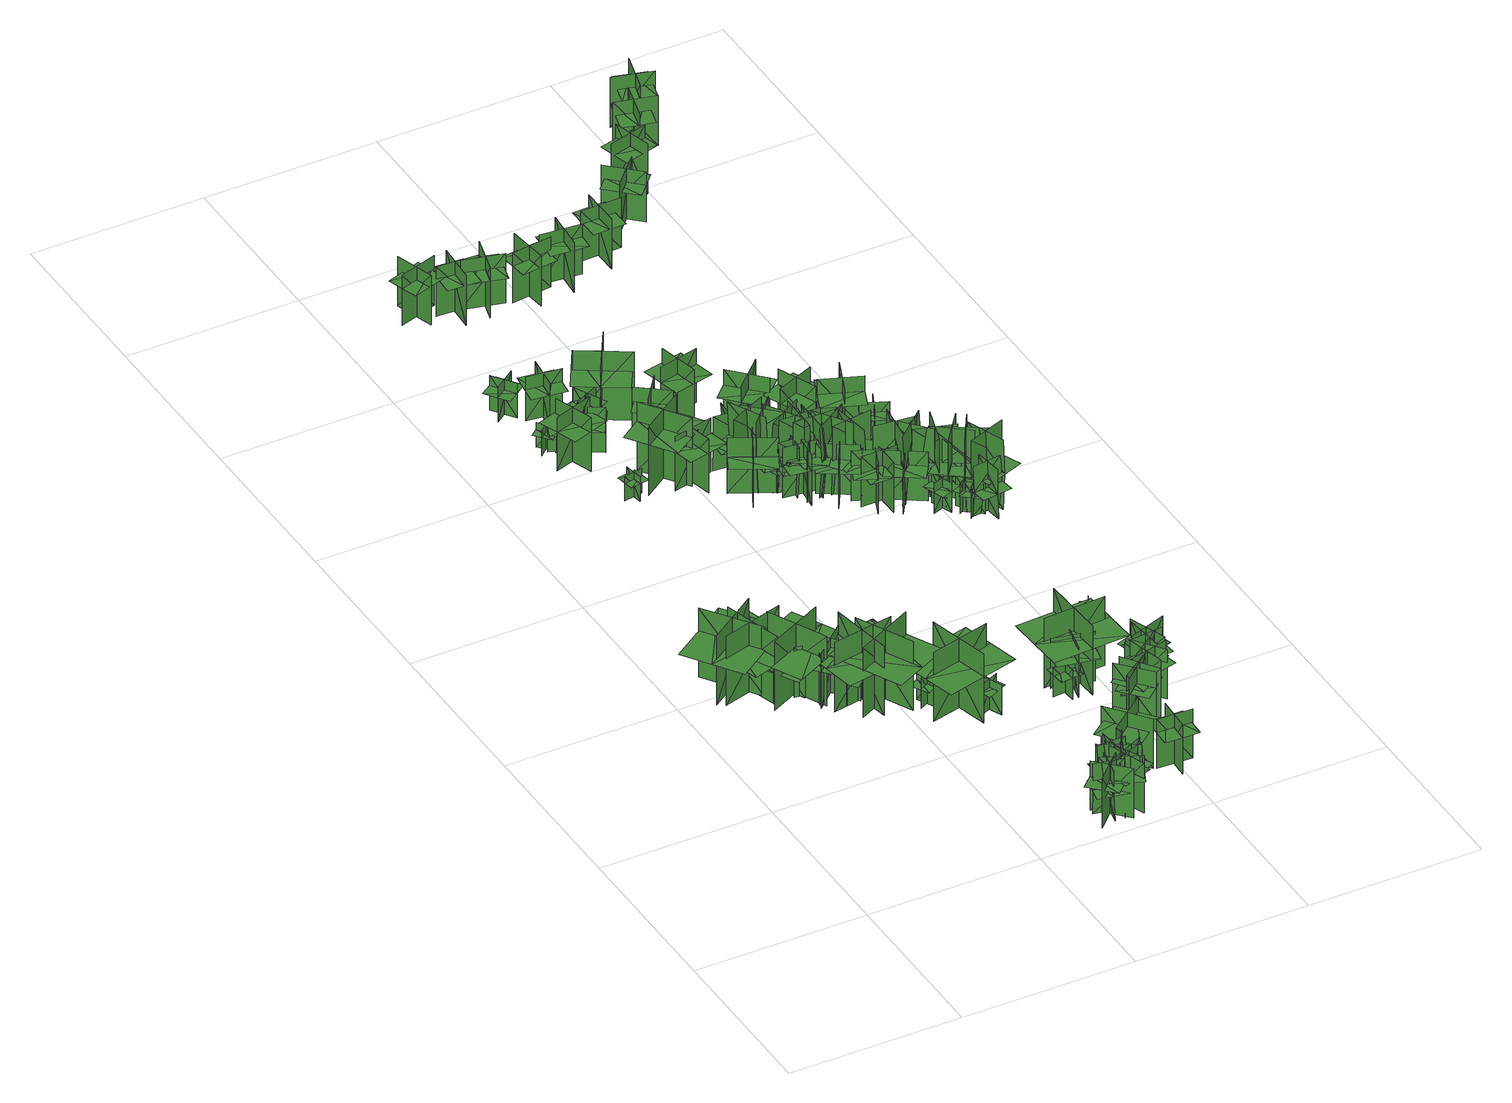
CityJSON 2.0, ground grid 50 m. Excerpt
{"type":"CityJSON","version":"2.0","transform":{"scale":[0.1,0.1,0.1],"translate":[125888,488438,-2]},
"CityObjects":{
"tree1":{"type":"SolitaryVegetationObject","geometry":[{"type":"MultiSurface","lod":"1","boundaries":[[[0,1,2]],[[0,2,3]],[[4,5,6]],[[4,6,7]],[[8,9,10]],[[8,10,11]],[[8,11,12]],[[8,12,13]]]}]},
"tree2":{"type":"SolitaryVegetationObject","geometry":[{"type":"MultiSurface","lod":"1","boundaries":[[[14,15,16]],[[14,16,17]],[[18,19,20]],[[18,20,21]],[[22,23,24]],[[22,24,25]],[[22,25,26]],[[22,26,27]]]}]},
"tree3":{"type":"SolitaryVegetationObject","geometry":[{"type":"MultiSurface","lod":"1","boundaries":[[[28,29,30]],[[28,30,31]],[[32,33,34]],[[32,34,35]],[[36,37,38]],[[36,38,39]],[[36,39,40]],[[36,40,41]]]}]},
"tree4":{"type":"SolitaryVegetationObject","geometry":[{"type":"MultiSurface","lod":"1","boundaries":[[[42,43,44]],[[42,44,45]],[[46,47,48]],[[46,48,49]],[[50,51,52]],[[50,52,53]],[[50,53,54]],[[50,54,55]]]}]},
"tree5":{"type":"SolitaryVegetationObject","geometry":[{"type":"MultiSurface","lod":"1","boundaries":[[[56,57,58]],[[56,58,59]],[[60,61,62]],[[60,62,63]],[[64,65,66]],[[64,66,67]],[[64,68,69]],[[64,69,65]]]}]},
"tree6":{"type":"SolitaryVegetationObject","geometry":[{"type":"MultiSurface","lod":"1","boundaries":[[[70,71,72]],[[70,72,73]],[[74,75,76]],[[74,76,77]],[[78,79,80]],[[78,80,81]],[[78,81,82]],[[78,82,83]]]}]},
"tree7":{"type":"SolitaryVegetationObject","geometry":[{"type":"MultiSurface","lod":"1","boundaries":[[[84,85,86]],[[84,86,87]],[[88,89,90]],[[88,90,91]],[[92,93,94]],[[92,94,95]],[[92,96,97]],[[92,97,93]]]}]},
"tree8":{"type":"SolitaryVegetationObject","geometry":[{"type":"MultiSurface","lod":"1","boundaries":[[[98,99,100]],[[98,100,101]],[[102,103,104]],[[102,104,105]],[[106,107,108]],[[106,108,109]],[[106,109,110]],[[106,110,111]]]}]},
"tree9":{"type":"SolitaryVegetationObject","geometry":[{"type":"MultiSurface","lod":"1","boundaries":[[[112,113,114]],[[112,114,115]],[[116,117,118]],[[116,118,119]],[[120,121,122]],[[120,122,123]],[[120,123,124]],[[120,124,125]]]}]},
"tree10":{"type":"SolitaryVegetationObject","geometry":[{"type":"MultiSurface","lod":"1","boundaries":[[[126,127,128]],[[126,128,129]],[[130,131,132]],[[130,132,133]],[[134,135,136]],[[134,136,137]],[[134,137,138]],[[134,138,139]]]}]},
"tree11":{"type":"SolitaryVegetationObject","geometry":[{"type":"MultiSurface","lod":"1","boundaries":[[[140,141,142]],[[140,142,143]],[[144,145,146]],[[144,146,147]],[[148,149,150]],[[148,150,151]],[[148,152,153]],[[148,153,149]]]}]},
"tree12":{"type":"SolitaryVegetationObject","geometry":[{"type":"MultiSurface","lod":"1","boundaries":[[[154,155,156]],[[154,156,157]],[[158,159,160]],[[158,160,161]],[[162,163,159]],[[162,159,158]],[[164,165,155]],[[164,155,154]],[[154,155,166]],[[154,166,167]],[[154,168,169]],[[154,169,155]]]}]},
"tree13":{"type":"SolitaryVegetationObject","geometry":[{"type":"MultiSurface","lod":"1","boundaries":[[[170,171,172]],[[170,172,173]],[[174,175,176]],[[174,176,177]],[[178,179,180]],[[178,180,181]],[[178,181,182]],[[178,182,183]]]}]},
"tree14":{"type":"SolitaryVegetationObject","geometry":[{"type":"MultiSurface","lod":"1","boundaries":[[[184,185,186]],[[184,186,187]],[[188,189,190]],[[188,190,191]],[[192,193,194]],[[192,194,195]],[[192,195,196]],[[192,196,197]]]}]},
"tree15":{"type":"SolitaryVegetationObject","geometry":[{"type":"MultiSurface","lod":"1","boundaries":[[[198,199,200]],[[198,200,201]],[[202,203,204]],[[202,204,205]],[[206,207,208]],[[206,208,209]],[[206,209,210]],[[206,210,211]]]}]},
"tree16":{"type":"SolitaryVegetationObject","geometry":[{"type":"MultiSurface","lod":"1","boundaries":[[[212,213,214]],[[212,214,215]],[[216,217,218]],[[216,218,219]],[[220,221,217]],[[220,217,216]],[[222,223,213]],[[222,213,212]],[[212,213,224]],[[212,224,225]],[[212,226,227]],[[212,227,213]]]}]},
"tree17":{"type":"SolitaryVegetationObject","geometry":[{"type":"MultiSurface","lod":"1","boundaries":[[[228,229,230]],[[228,230,231]],[[232,233,234]],[[232,234,235]],[[236,237,238]],[[236,238,239]],[[236,239,240]],[[236,240,241]]]}]},
"tree18":{"type":"SolitaryVegetationObject","geometry":[{"type":"MultiSurface","lod":"1","boundaries":[[[242,243,244]],[[242,244,245]],[[246,247,248]],[[246,248,249]],[[250,251,252]],[[250,252,253]],[[250,253,254]],[[250,254,255]]]}]},
"tree19":{"type":"SolitaryVegetationObject","geometry":[{"type":"MultiSurface","lod":"1","boundaries":[[[256,257,258]],[[256,258,259]],[[260,261,262]],[[260,262,263]],[[264,265,261]],[[264,261,260]],[[266,267,257]],[[266,257,256]],[[256,257,268]],[[256,268,269]],[[256,270,271]],[[256,271,257]]]}]},
"tree20":{"type":"SolitaryVegetationObject","geometry":[{"type":"MultiSurface","lod":"1","boundaries":[[[272,273,274]],[[272,274,275]],[[276,277,278]],[[276,278,279]],[[280,281,282]],[[280,282,283]],[[280,283,284]],[[280,284,285]]]}]},
"tree21":{"type":"SolitaryVegetationObject","geometry":[{"type":"MultiSurface","lod":"1","boundaries":[[[286,287,288]],[[286,288,289]],[[290,291,292]],[[290,292,293]],[[294,295,296]],[[294,296,297]],[[294,298,299]],[[294,299,295]]]}]},
"tree22":{"type":"SolitaryVegetationObject","geometry":[{"type":"MultiSurface","lod":"1","boundaries":[[[300,301,302]],[[300,302,303]],[[304,305,306]],[[304,306,307]],[[308,309,310]],[[308,310,311]],[[308,311,312]],[[308,312,313]]]}]},
"tree23":{"type":"SolitaryVegetationObject","geometry":[{"type":"MultiSurface","lod":"1","boundaries":[[[314,315,316]],[[314,316,317]],[[318,319,320]],[[318,320,321]],[[322,323,324]],[[322,324,325]],[[322,325,326]],[[322,326,327]]]}]},
"tree24":{"type":"SolitaryVegetationObject","geometry":[{"type":"MultiSurface","lod":"1","boundaries":[[[328,329,330]],[[328,330,331]],[[332,333,334]],[[332,334,335]],[[336,337,338]],[[336,338,339]],[[336,340,341]],[[336,341,337]]]}]},
"tree25":{"type":"SolitaryVegetationObject","geometry":[{"type":"MultiSurface","lod":"1","boundaries":[[[342,343,344]],[[342,344,345]],[[346,347,348]],[[346,348,349]],[[350,351,352]],[[350,352,353]],[[350,353,354]],[[350,354,355]]]}]},
"tree26":{"type":"SolitaryVegetationObject","geometry":[{"type":"MultiSurface","lod":"1","boundaries":[[[356,357,358]],[[356,358,359]],[[360,361,362]],[[360,362,363]],[[364,365,366]],[[364,366,367]],[[364,365,368]],[[364,368,369]]]}]},
"tree27":{"type":"SolitaryVegetationObject","geometry":[{"type":"MultiSurface","lod":"1","boundaries":[[[370,371,372]],[[370,372,373]],[[374,375,376]],[[374,376,377]],[[378,379,380]],[[378,380,381]],[[378,381,382]],[[378,382,383]]]}]},
"tree28":{"type":"SolitaryVegetationObject","geometry":[{"type":"MultiSurface","lod":"1","boundaries":[[[384,385,386]],[[384,386,387]],[[388,389,390]],[[388,390,391]],[[392,393,394]],[[392,394,395]],[[392,395,396]],[[392,396,397]]]}]},
"tree29":{"type":"SolitaryVegetationObject","geometry":[{"type":"MultiSurface","lod":"1","boundaries":[[[398,399,400]],[[398,400,401]],[[402,403,404]],[[402,404,405]],[[406,407,408]],[[406,408,409]],[[406,409,410]],[[406,410,411]]]}]},
"tree30":{"type":"SolitaryVegetationObject","geometry":[{"type":"MultiSurface","lod":"1","boundaries":[[[412,413,414]],[[412,414,415]],[[416,417,418]],[[416,418,419]],[[420,421,422]],[[420,422,423]],[[420,424,425]],[[420,425,421]]]}]},
"tree31":{"type":"SolitaryVegetationObject","geometry":[{"type":"MultiSurface","lod":"1","boundaries":[[[426,427,428]],[[426,428,429]],[[430,431,432]],[[430,432,433]],[[434,435,436]],[[434,436,437]],[[434,437,438]],[[434,438,439]]]}]},
"tree32":{"type":"SolitaryVegetationObject","geometry":[{"type":"MultiSurface","lod":"1","boundaries":[[[440,441,442]],[[440,442,443]],[[444,445,446]],[[444,446,447]],[[448,449,450]],[[448,450,451]],[[448,451,452]],[[448,452,453]]]}]},
"tree33":{"type":"SolitaryVegetationObject","geometry":[{"type":"MultiSurface","lod":"1","boundaries":[[[454,455,456]],[[454,456,457]],[[458,459,460]],[[458,460,461]],[[462,463,464]],[[462,464,465]],[[462,465,466]],[[462,466,467]]]}]},
"tree34":{"type":"SolitaryVegetationObject","geometry":[{"type":"MultiSurface","lod":"1","boundaries":[[[468,469,470]],[[468,470,471]],[[472,473,474]],[[472,474,475]],[[476,477,478]],[[476,478,479]],[[476,479,480]],[[476,480,481]]]}]},
"tree35":{"type":"SolitaryVegetationObject","geometry":[{"type":"MultiSurface","lod":"1","boundaries":[[[482,483,484]],[[482,484,485]],[[486,487,488]],[[486,488,489]],[[490,491,492]],[[490,492,493]],[[490,493,494]],[[490,494,495]]]}]},
"tree36":{"type":"SolitaryVegetationObject","geometry":[{"type":"MultiSurface","lod":"1","boundaries":[[[496,497,498]],[[496,498,499]],[[500,501,502]],[[500,502,503]],[[504,505,506]],[[504,506,507]],[[504,507,508]],[[504,508,509]]]}]},
"tree37":{"type":"SolitaryVegetationObject","geometry":[{"type":"MultiSurface","lod":"1","boundaries":[[[510,511,512]],[[510,512,513]],[[514,515,516]],[[514,516,517]],[[518,519,520]],[[518,520,521]],[[518,522,523]],[[518,523,519]]]}]},
"tree38":{"type":"SolitaryVegetationObject","geometry":[{"type":"MultiSurface","lod":"1","boundaries":[[[524,525,526]],[[524,526,527]],[[528,529,530]],[[528,530,531]],[[532,533,534]],[[532,534,535]],[[532,533,536]],[[532,536,537]]]}]},
"tree39":{"type":"SolitaryVegetationObject","geometry":[{"type":"MultiSurface","lod":"1","boundaries":[[[538,539,540]],[[538,540,541]],[[542,543,544]],[[542,544,545]],[[546,547,548]],[[546,548,549]],[[546,549,550]],[[546,550,551]]]}]},
"tree40":{"type":"SolitaryVegetationObject","geometry":[{"type":"MultiSurface","lod":"1","boundaries":[[[552,553,554]],[[552,554,555]],[[556,557,558]],[[556,558,559]],[[560,561,562]],[[560,562,563]],[[560,561,564]],[[560,564,565]]]}]},
"tree41":{"type":"SolitaryVegetationObject","geometry":[{"type":"MultiSurface","lod":"1","boundaries":[[[566,567,568]],[[566,568,569]],[[570,571,572]],[[570,572,573]],[[574,575,576]],[[574,576,577]],[[574,577,578]],[[574,578,579]]]}]},
"tree42":{"type":"SolitaryVegetationObject","geometry":[{"type":"MultiSurface","lod":"1","boundaries":[[[580,581,582]],[[580,582,583]],[[584,585,586]],[[584,586,587]],[[588,589,590]],[[588,590,591]],[[588,591,592]],[[588,592,593]]]}]},
"tree43":{"type":"SolitaryVegetationObject","geometry":[{"type":"MultiSurface","lod":"1","boundaries":[[[594,595,596]],[[594,596,597]],[[598,599,600]],[[598,600,601]],[[602,603,604]],[[602,604,605]],[[602,605,606]],[[602,606,607]]]}]},
"tree44":{"type":"SolitaryVegetationObject","geometry":[{"type":"MultiSurface","lod":"1","boundaries":[[[608,609,610]],[[608,610,611]],[[612,613,614]],[[612,614,615]],[[616,617,618]],[[616,618,619]],[[616,619,620]],[[616,620,621]]]}]},
"tree45":{"type":"SolitaryVegetationObject","geometry":[{"type":"MultiSurface","lod":"1","boundaries":[[[622,623,624]],[[622,624,625]],[[626,627,628]],[[626,628,629]],[[630,631,632]],[[630,632,633]],[[630,633,634]],[[630,634,635]]]}]},
"tree46":{"type":"SolitaryVegetationObject","geometry":[{"type":"MultiSurface","lod":"1","boundaries":[[[636,637,638]],[[636,638,639]],[[640,641,642]],[[640,642,643]],[[644,645,641]],[[644,641,640]],[[646,647,637]],[[646,637,636]],[[636,637,648]],[[636,648,649]],[[636,650,651]],[[636,651,637]]]}]},
"tree47":{"type":"SolitaryVegetationObject","geometry":[{"type":"MultiSurface","lod":"1","boundaries":[[[652,653,654]],[[652,654,655]],[[656,657,658]],[[656,658,659]],[[660,661,657]],[[660,657,656]],[[662,663,653]],[[662,653,652]],[[652,653,664]],[[652,664,665]],[[652,666,667]],[[652,667,653]]]}]},
"tree48":{"type":"SolitaryVegetationObject","geometry":[{"type":"MultiSurface","lod":"1","boundaries":[[[668,669,670]],[[668,670,671]],[[672,673,674]],[[672,674,675]],[[676,677,678]],[[676,678,679]],[[676,680,681]],[[676,681,677]]]}]},
"tree49":{"type":"SolitaryVegetationObject","geometry":[{"type":"MultiSurface","lod":"1","boundaries":[[[682,683,684]],[[682,684,685]],[[686,687,688]],[[686,688,689]],[[690,691,692]],[[690,692,693]],[[690,694,695]],[[690,695,691]]]}]},
"tree50":{"type":"SolitaryVegetationObject","geometry":[{"type":"MultiSurface","lod":"1","boundaries":[[[696,697,698]],[[696,698,699]],[[700,701,702]],[[700,702,703]],[[704,705,701]],[[704,701,700]],[[706,707,697]],[[706,697,696]],[[696,697,708]],[[696,708,709]],[[696,710,711]],[[696,711,697]]]}]},
"tree51":{"type":"SolitaryVegetationObject","geometry":[{"type":"MultiSurface","lod":"1","boundaries":[[[712,713,714]],[[712,714,715]],[[716,717,718]],[[716,718,719]],[[720,721,722]],[[720,722,723]],[[720,724,725]],[[720,725,721]]]}]},
"tree52":{"type":"SolitaryVegetationObject","geometry":[{"type":"MultiSurface","lod":"1","boundaries":[[[726,727,728]],[[726,728,729]],[[730,731,732]],[[730,732,733]],[[734,735,736]],[[734,736,737]],[[734,738,739]],[[734,739,735]]]}]},
"tree53":{"type":"SolitaryVegetationObject","geometry":[{"type":"MultiSurface","lod":"1","boundaries":[[[740,741,742]],[[740,742,743]],[[744,745,746]],[[744,746,747]],[[748,749,750]],[[748,750,751]],[[748,751,752]],[[748,752,753]]]}]},
"tree54":{"type":"SolitaryVegetationObject","geometry":[{"type":"MultiSurface","lod":"1","boundaries":[[[754,755,756]],[[754,756,757]],[[758,759,760]],[[758,760,761]],[[762,763,759]],[[762,759,758]],[[764,765,755]],[[764,755,754]],[[754,755,766]],[[754,766,767]],[[754,768,769]],[[754,769,755]]]}]},
"tree55":{"type":"SolitaryVegetationObject","geometry":[{"type":"MultiSurface","lod":"1","boundaries":[[[770,771,772]],[[770,772,773]],[[774,775,776]],[[774,776,777]],[[778,779,780]],[[778,780,781]],[[778,779,782]],[[778,782,783]]]}]},
"tree56":{"type":"SolitaryVegetationObject","geometry":[{"type":"MultiSurface","lod":"1","boundaries":[[[784,785,786]],[[784,786,787]],[[788,789,790]],[[788,790,791]],[[792,793,789]],[[792,789,788]],[[794,795,785]],[[794,785,784]],[[784,785,796]],[[784,796,797]],[[784,798,799]],[[784,799,785]]]}]},
"tree57":{"type":"SolitaryVegetationObject","geometry":[{"type":"MultiSurface","lod":"1","boundaries":[[[800,801,802]],[[800,802,803]],[[804,805,806]],[[804,806,807]],[[808,809,810]],[[808,810,811]],[[808,811,812]],[[808,812,813]]]}]},
"tree58":{"type":"SolitaryVegetationObject","geometry":[{"type":"MultiSurface","lod":"1","boundaries":[[[814,815,816]],[[814,816,817]],[[818,819,820]],[[818,820,821]],[[822,823,824]],[[822,824,825]],[[822,826,827]],[[822,827,823]]]}]},
"tree59":{"type":"SolitaryVegetationObject","geometry":[{"type":"MultiSurface","lod":"1","boundaries":[[[828,829,830]],[[828,830,831]],[[832,833,834]],[[832,834,835]],[[836,837,838]],[[836,838,839]],[[836,840,841]],[[836,841,837]]]}]},
"tree60":{"type":"SolitaryVegetationObject","geometry":[{"type":"MultiSurface","lod":"1","boundaries":[[[842,843,844]],[[842,844,845]],[[846,847,848]],[[846,848,849]],[[850,851,847]],[[850,847,846]],[[852,853,843]],[[852,843,842]],[[842,843,854]],[[842,854,855]],[[842,856,857]],[[842,857,843]]]}]},
"tree61":{"type":"SolitaryVegetationObject","geometry":[{"type":"MultiSurface","lod":"1","boundaries":[[[858,859,860]],[[858,860,861]],[[862,863,864]],[[862,864,865]],[[866,867,868]],[[866,868,869]],[[866,869,870]],[[866,870,871]]]}]},
"tree62":{"type":"SolitaryVegetationObject","geometry":[{"type":"MultiSurface","lod":"1","boundaries":[[[872,873,874]],[[872,874,875]],[[876,877,878]],[[876,878,879]],[[880,881,877]],[[880,877,876]],[[882,883,873]],[[882,873,872]],[[872,873,884]],[[872,884,885]],[[872,886,887]],[[872,887,873]]]}]},
"tree63":{"type":"SolitaryVegetationObject","geometry":[{"type":"MultiSurface","lod":"1","boundaries":[[[888,889,890]],[[888,890,891]],[[892,893,894]],[[892,894,895]],[[896,897,898]],[[896,898,899]],[[896,899,900]],[[896,900,901]]]}]},
"tree64":{"type":"SolitaryVegetationObject","geometry":[{"type":"MultiSurface","lod":"1","boundaries":[[[902,903,904]],[[902,904,905]],[[906,907,908]],[[906,908,909]],[[910,911,912]],[[910,912,913]],[[910,911,914]],[[910,914,915]]]}]},
"tree65":{"type":"SolitaryVegetationObject","geometry":[{"type":"MultiSurface","lod":"1","boundaries":[[[916,917,918]],[[916,918,919]],[[920,921,922]],[[920,922,923]],[[924,925,921]],[[924,921,920]],[[926,927,917]],[[926,917,916]],[[916,917,928]],[[916,928,929]],[[916,930,931]],[[916,931,917]]]}]},
"tree66":{"type":"SolitaryVegetationObject","geometry":[{"type":"MultiSurface","lod":"1","boundaries":[[[932,933,934]],[[932,934,935]],[[936,937,938]],[[936,938,939]],[[940,941,942]],[[940,942,943]],[[940,943,944]],[[940,944,945]]]}]},
"tree67":{"type":"SolitaryVegetationObject","geometry":[{"type":"MultiSurface","lod":"1","boundaries":[[[946,947,948]],[[946,948,949]],[[950,951,952]],[[950,952,953]],[[954,955,956]],[[954,956,957]],[[954,957,958]],[[954,958,959]]]}]},
"tree68":{"type":"SolitaryVegetationObject","geometry":[{"type":"MultiSurface","lod":"1","boundaries":[[[960,961,962]],[[960,962,963]],[[964,965,966]],[[964,966,967]],[[968,969,965]],[[968,965,964]],[[970,971,961]],[[970,961,960]],[[960,961,972]],[[960,972,973]],[[960,974,975]],[[960,975,961]]]}]},
"tree69":{"type":"SolitaryVegetationObject","geometry":[{"type":"MultiSurface","lod":"1","boundaries":[[[976,977,978]],[[976,978,979]],[[980,981,982]],[[980,982,983]],[[984,985,986]],[[984,986,987]],[[984,985,988]],[[984,988,989]]]}]},
"tree70":{"type":"SolitaryVegetationObject","geometry":[{"type":"MultiSurface","lod":"1","boundaries":[[[990,991,992]],[[990,992,993]],[[994,995,996]],[[994,996,997]],[[998,999,1000]],[[998,1000,1001]],[[998,1001,1002]],[[998,1002,1003]]]}]},
"tree71":{"type":"SolitaryVegetationObject","geometry":[{"type":"MultiSurface","lod":"1","boundaries":[[[1004,1005,1006]],[[1004,1006,1007]],[[1008,1009,1010]],[[1008,1010,1011]],[[1012,1013,1014]],[[1012,1014,1015]],[[1012,1013,1016]],[[1012,1016,1017]]]}]},
"tree72":{"type":"SolitaryVegetationObject","geometry":[{"type":"MultiSurface","lod":"1","boundaries":[[[1018,1019,1020]],[[1018,1020,1021]],[[1022,1023,1024]],[[1022,1024,1025]],[[1026,1027,1023]],[[1026,1023,1022]],[[1028,1029,1019]],[[1028,1019,1018]],[[1018,1019,1030]],[[1018,1030,1031]],[[1018,1032,1033]],[[1018,1033,1019]]]}]},
"tree73":{"type":"SolitaryVegetationObject","geometry":[{"type":"MultiSurface","lod":"1","boundaries":[[[1034,1035,1036]],[[1034,1036,1037]],[[1038,1039,1040]],[[1038,1040,1041]],[[1042,1043,1044]],[[1042,1044,1045]],[[1042,1046,1047]],[[1042,1047,1043]]]}]},
"tree74":{"type":"SolitaryVegetationObject","geometry":[{"type":"MultiSurface","lod":"1","boundaries":[[[1048,1049,1050]],[[1048,1050,1051]],[[1052,1053,1054]],[[1052,1054,1055]],[[1056,1057,1053]],[[1056,1053,1052]],[[1058,1059,1049]],[[1058,1049,1048]],[[1048,1049,1060]],[[1048,1060,1061]],[[1048,1062,1063]],[[1048,1063,1049]]]}]},
"tree75":{"type":"SolitaryVegetationObject","geometry":[{"type":"MultiSurface","lod":"1","boundaries":[[[1064,1065,1066]],[[1064,1066,1067]],[[1068,1069,1070]],[[1068,1070,1071]],[[1072,1073,1074]],[[1072,1074,1075]],[[1072,1075,1076]],[[1072,1076,1077]]]}]},
"tree76":{"type":"SolitaryVegetationObject","geometry":[{"type":"MultiSurface","lod":"1","boundaries":[[[1078,1079,1080]],[[1078,1080,1081]],[[1082,1083,1084]],[[1082,1084,1085]],[[1086,1087,1088]],[[1086,1088,1089]],[[1086,1089,1090]],[[1086,1090,1091]]]}]},
"tree77":{"type":"SolitaryVegetationObject","geometry":[{"type":"MultiSurface","lod":"1","boundaries":[[[1092,1093,1094]],[[1092,1094,1095]],[[1096,1097,1098]],[[1096,1098,1099]],[[1100,1101,1097]],[[1100,1097,1096]],[[1102,1103,1093]],[[1102,1093,1092]],[[1092,1093,1104]],[[1092,1104,1105]],[[1092,1106,1107]],[[1092,1107,1093]]]}]},
"tree78":{"type":"SolitaryVegetationObject","geometry":[{"type":"MultiSurface","lod":"1","boundaries":[[[1108,1109,1110]],[[1108,1110,1111]],[[1112,1113,1114]],[[1112,1114,1115]],[[1116,1117,1113]],[[1116,1113,1112]],[[1118,1119,1109]],[[1118,1109,1108]],[[1108,1109,1120]],[[1108,1120,1121]],[[1108,1122,1123]],[[1108,1123,1109]]]}]},
"tree79":{"type":"SolitaryVegetationObject","geometry":[{"type":"MultiSurface","lod":"1","boundaries":[[[1124,1125,1126]],[[1124,1126,1127]],[[1128,1129,1130]],[[1128,1130,1131]],[[1132,1133,1134]],[[1132,1134,1135]],[[1132,1135,1136]],[[1132,1136,1137]]]}]},
"tree80":{"type":"SolitaryVegetationObject","geometry":[{"type":"MultiSurface","lod":"1","boundaries":[[[1138,1139,1140]],[[1138,1140,1141]],[[1142,1143,1144]],[[1142,1144,1145]],[[1146,1147,1143]],[[1146,1143,1142]],[[1148,1149,1139]],[[1148,1139,1138]],[[1138,1139,1150]],[[1138,1150,1151]],[[1138,1152,1153]],[[1138,1153,1139]]]}]},
"tree81":{"type":"SolitaryVegetationObject","geometry":[{"type":"MultiSurface","lod":"1","boundaries":[[[1154,1155,1156]],[[1154,1156,1157]],[[1158,1159,1160]],[[1158,1160,1161]],[[1162,1163,1164]],[[1162,1164,1165]],[[1162,1166,1167]],[[1162,1167,1163]]]}]},
"tree82":{"type":"SolitaryVegetationObject","geometry":[{"type":"MultiSurface","lod":"1","boundaries":[[[1168,1169,1170]],[[1168,1170,1171]],[[1172,1173,1174]],[[1172,1174,1175]],[[1176,1177,1178]],[[1176,1178,1179]],[[1176,1179,1180]],[[1176,1180,1181]]]}]},
"tree83":{"type":"SolitaryVegetationObject","geometry":[{"type":"MultiSurface","lod":"1","boundaries":[[[1182,1183,1184]],[[1182,1184,1185]],[[1186,1187,1188]],[[1186,1188,1189]],[[1190,1191,1192]],[[1190,1192,1193]],[[1190,1194,1195]],[[1190,1195,1191]]]}]},
"tree84":{"type":"SolitaryVegetationObject","geometry":[{"type":"MultiSurface","lod":"1","boundaries":[[[1196,1197,1198]],[[1196,1198,1199]],[[1200,1201,1202]],[[1200,1202,1203]],[[1204,1205,1206]],[[1204,1206,1207]],[[1204,1208,1209]],[[1204,1209,1205]]]}]},
"tree85":{"type":"SolitaryVegetationObject","geometry":[{"type":"MultiSurface","lod":"1","boundaries":[[[1210,1211,1212]],[[1210,1212,1213]],[[1214,1215,1216]],[[1214,1216,1217]],[[1218,1219,1215]],[[1218,1215,1214]],[[1220,1221,1211]],[[1220,1211,1210]],[[1210,1211,1222]],[[1210,1222,1223]],[[1210,1224,1225]],[[1210,1225,1211]]]}]},
"tree86":{"type":"SolitaryVegetationObject","geometry":[{"type":"MultiSurface","lod":"1","boundaries":[[[1226,1227,1228]],[[1226,1228,1229]],[[1230,1231,1232]],[[1230,1232,1233]],[[1234,1235,1231]],[[1234,1231,1230]],[[1236,1237,1227]],[[1236,1227,1226]],[[1226,1227,1238]],[[1226,1238,1239]],[[1226,1240,1241]],[[1226,1241,1227]]]}]},
"tree87":{"type":"SolitaryVegetationObject","geometry":[{"type":"MultiSurface","lod":"1","boundaries":[[[1242,1243,1244]],[[1242,1244,1245]],[[1246,1247,1248]],[[1246,1248,1249]],[[1250,1251,1247]],[[1250,1247,1246]],[[1252,1253,1243]],[[1252,1243,1242]],[[1242,1243,1254]],[[1242,1254,1255]],[[1242,1256,1257]],[[1242,1257,1243]]]}]},
"tree88":{"type":"SolitaryVegetationObject","geometry":[{"type":"MultiSurface","lod":"1","boundaries":[[[1258,1259,1260]],[[1258,1260,1261]],[[1262,1263,1264]],[[1262,1264,1265]],[[1266,1267,1268]],[[1266,1268,1269]],[[1266,1269,1270]],[[1266,1270,1271]]]}]},
"tree89":{"type":"SolitaryVegetationObject","geometry":[{"type":"MultiSurface","lod":"1","boundaries":[[[1272,1273,1274]],[[1272,1274,1275]],[[1276,1277,1278]],[[1276,1278,1279]],[[1280,1281,1277]],[[1280,1277,1276]],[[1282,1283,1273]],[[1282,1273,1272]],[[1272,1273,1284]],[[1272,1284,1285]],[[1272,1286,1287]],[[1272,1287,1273]]]}]},
"tree90":{"type":"SolitaryVegetationObject","geometry":[{"type":"MultiSurface","lod":"1","boundaries":[[[1288,1289,1290]],[[1288,1290,1291]],[[1292,1293,1294]],[[1292,1294,1295]],[[1296,1297,1298]],[[1296,1298,1299]],[[1296,1300,1301]],[[1296,1301,1297]]]}]},
"tree91":{"type":"SolitaryVegetationObject","geometry":[{"type":"MultiSurface","lod":"1","boundaries":[[[1302,1303,1304]],[[1302,1304,1305]],[[1306,1307,1308]],[[1306,1308,1309]],[[1310,1311,1312]],[[1310,1312,1313]],[[1310,1314,1315]],[[1310,1315,1311]]]}]},
"tree92":{"type":"SolitaryVegetationObject","geometry":[{"type":"MultiSurface","lod":"1","boundaries":[[[1316,1317,1318]],[[1316,1318,1319]],[[1320,1321,1322]],[[1320,1322,1323]],[[1324,1325,1326]],[[1324,1326,1327]],[[1324,1328,1329]],[[1324,1329,1325]]]}]},
"tree93":{"type":"SolitaryVegetationObject","geometry":[{"type":"MultiSurface","lod":"1","boundaries":[[[1330,1331,1332]],[[1330,1332,1333]],[[1334,1335,1336]],[[1334,1336,1337]],[[1338,1339,1340]],[[1338,1340,1341]],[[1338,1342,1343]],[[1338,1343,1339]]]}]},
"tree94":{"type":"SolitaryVegetationObject","geometry":[{"type":"MultiSurface","lod":"1","boundaries":[[[1344,1345,1346]],[[1344,1346,1347]],[[1348,1349,1350]],[[1348,1350,1351]],[[1352,1353,1354]],[[1352,1354,1355]],[[1352,1356,1357]],[[1352,1357,1353]]]}]}
},
"vertices":[
[209,922,26],[209,922,243],[102,1075,243],[102,1075,26],[85,947,26],[85,947,243],[233,1049,243],[233,1049,26],[62,931,172],[115,854,172],[300,982,172],[246,1059,172],[193,1136,172],[8,1008,172],
[106,936,24],[106,936,241],[286,988,241],[286,988,24],[169,1045,24],[169,1045,241],[220,872,241],[220,872,24],[161,1072,170],[71,1046,170],[134,830,170],[224,857,170],[314,883,170],[251,1098,170],
[318,943,27],[318,943,166],[214,883,166],[214,883,27],[295,865,27],[295,865,166],[238,966,166],[238,966,27],[304,849,121],[356,879,121],[285,1004,121],[233,975,121],[180,945,121],[251,820,121],
[245,978,26],[245,978,243],[328,811,243],[328,811,26],[364,936,26],[364,936,243],[202,856,243],[202,856,26],[389,949,172],[347,1032,172],[146,932,172],[188,848,172],[230,764,172],[431,865,172],
[389,863,26],[273,882,26],[273,882,183],[389,863,183],[334,939,26],[315,822,26],[315,822,183],[334,939,183],[379,865,142],[273,882,142],[265,836,142],[372,819,142],[387,911,142],[280,928,142],
[307,804,30],[307,804,200],[416,902,200],[416,902,30],[314,903,30],[314,903,200],[409,797,200],[409,797,30],[300,919,145],[245,870,145],[363,739,145],[418,788,145],[472,837,145],[354,968,145],
[374,829,27],[412,787,27],[412,787,122],[374,829,122],[372,786,27],[415,824,27],[415,824,122],[372,786,122],[372,786,91],[415,824,91],[394,847,91],[351,809,91],[393,763,91],[435,801,91],
[436,706,25],[436,706,242],[404,890,242],[404,890,25],[334,780,25],[334,780,242],[512,811,242],[512,811,25],[307,776,172],[323,683,172],[544,722,172],[528,814,172],[512,906,172],[291,868,172],
[553,807,26],[553,807,243],[385,723,243],[385,723,26],[510,688,26],[510,688,243],[430,849,243],[430,849,26],[523,663,173],[607,705,173],[506,906,173],[423,864,173],[339,822,173],[439,621,173],
[775,105,21],[692,24,21],[692,24,176],[775,105,176],[701,105,21],[701,105,176],[782,22,176],[782,22,21],[701,105,127],[666,72,127],[731,5,127],[766,39,127],[801,73,127],[736,139,127],
[580,709,29],[530,682,29],[530,682,123],[580,709,123],[538,721,29],[565,671,29],[565,671,123],[538,721,123],[538,721,92],[565,671,92],[592,687,92],[565,736,92],[510,706,92],[538,656,92],
[731,35,99],[748,118,99],[705,127,99],[688,44,99],[698,83,99],[781,66,99],[782,71,177],[699,88,177],[699,88,21],[782,71,21],[734,34,21],[752,117,21],[748,118,177],[731,35,177],[773,26,99],[790,109,99],
[642,559,23],[642,559,240],[596,740,240],[596,740,23],[535,626,23],[535,626,240],[710,670,240],[710,670,23],[508,619,170],[531,528,170],[748,583,170],[726,674,170],[703,765,170],[485,710,170],
[762,30,23],[810,136,23],[810,136,178],[762,30,178],[831,56,23],[831,56,178],[726,104,178],[726,104,23],[831,56,130],[851,100,130],[767,139,130],[747,95,130],[727,50,130],[811,12,130],
[773,136,22],[814,27,22],[814,27,178],[773,136,178],[743,68,22],[743,68,178],[851,109,178],[851,109,22],[743,68,129],[760,22,129],[847,56,129],[829,101,129],[812,146,129],[725,113,129],
[789,104,101],[783,189,101],[739,186,101],[745,101,101],[744,142,101],[829,148,101],[828,153,179],[744,147,179],[744,147,23],[828,153,23],[793,104,23],[787,189,23],[783,189,179],[789,104,179],[832,107,101],[826,192,101],
[753,80,23],[858,129,23],[858,129,178],[753,80,178],[823,54,23],[823,54,178],[774,160,178],[774,160,23],[823,54,129],[867,75,129],[828,159,129],[784,139,129],[740,119,129],[779,34,129],
[774,80,23],[833,180,23],[833,180,178],[774,80,178],[846,99,23],[846,99,178],[746,158,178],[746,158,23],[846,99,129],[871,141,129],[790,188,129],[766,146,129],[742,104,129],[822,57,129],
[793,139,71],[803,189,71],[777,194,71],[767,144,71],[773,168,71],[823,157,71],[823,160,118],[773,171,118],[773,171,24],[823,160,24],[795,138,24],[805,188,24],[803,189,118],[793,139,118],[818,133,71],[828,183,71],
[246,2126,32],[204,2090,32],[204,2090,109],[246,2126,109],[210,2129,32],[246,2087,32],[246,2087,109],[210,2129,109],[210,2129,87],[189,2111,87],[225,2069,87],[246,2087,87],[267,2105,87],[231,2147,87],
[646,586,24],[710,616,24],[710,616,118],[646,586,118],[699,567,24],[669,631,24],[669,631,118],[699,567,118],[652,588,94],[710,616,94],[698,641,94],[640,613,94],[663,563,94],[722,590,94],
[330,1800,31],[320,1854,31],[320,1854,108],[330,1800,108],[351,1830,31],[297,1820,31],[297,1820,108],[351,1830,108],[351,1830,87],[346,1857,87],[292,1847,87],[297,1820,87],[302,1793,87],[356,1803,87],
[245,2089,29],[284,1974,29],[284,1974,198],[245,2089,198],[209,2017,29],[324,2056,29],[324,2056,198],[209,2017,198],[209,2017,151],[229,1959,151],[344,1999,151],[324,2056,151],[304,2114,151],[189,2074,151],
[240,2050,33],[265,2112,33],[265,2112,144],[240,2050,144],[287,2071,33],[225,2095,33],[225,2095,144],[287,2071,144],[287,2071,108],[225,2095,108],[212,2062,108],[273,2037,108],[300,2104,108],[239,2129,108],
[173,2263,38],[236,2308,38],[236,2308,146],[173,2263,146],[223,2254,38],[179,2317,38],[179,2317,146],[223,2254,146],[223,2254,116],[255,2277,116],[210,2340,116],[179,2317,116],[147,2295,116],[192,2232,116],
[266,2083,30],[355,2027,30],[355,2027,171],[266,2083,171],[282,2013,30],[338,2103,30],[338,2103,171],[282,2013,171],[264,2081,124],[353,2024,124],[382,2069,124],[292,2125,124],[330,1988,124],[241,2044,124],
[889,250,23],[842,216,23],[842,216,101],[889,250,101],[852,255,23],[852,255,101],[886,208,101],[886,208,23],[852,255,76],[832,241,76],[860,203,76],[879,218,76],[899,232,76],[872,270,76],
[235,2230,40],[334,2218,40],[334,2218,178],[235,2230,178],[276,2178,40],[288,2276,40],[288,2276,178],[276,2178,178],[276,2178,139],[325,2171,139],[337,2270,139],[288,2276,139],[239,2283,139],[226,2184,139],
[928,186,20],[839,298,20],[839,298,175],[928,186,175],[939,287,20],[827,198,20],[827,198,175],[939,287,175],[934,284,132],[895,333,132],[792,251,132],[831,202,132],[870,153,132],[973,235,132],
[853,301,20],[898,247,20],[898,247,114],[853,301,114],[848,245,20],[902,291,20],[902,291,114],[848,245,114],[856,296,90],[898,247,90],[919,265,90],[878,314,90],[835,278,90],[876,229,90],
[491,1905,27],[364,1817,27],[364,1817,242],[491,1905,242],[390,1924,27],[478,1797,27],[478,1797,242],[390,1924,242],[390,1924,182],[326,1880,182],[414,1753,182],[478,1797,182],[542,1841,182],[454,1968,182],
[377,2099,37],[340,2172,37],[340,2172,145],[377,2099,145],[393,2149,37],[393,2149,145],[321,2112,145],[321,2112,37],[393,2149,111],[378,2179,111],[320,2150,111],[335,2119,111],[351,2089,111],[409,2119,111],
[475,1870,27],[502,1752,27],[502,1752,197],[475,1870,197],[432,1802,27],[550,1829,27],[550,1829,197],[432,1802,197],[432,1802,149],[445,1743,149],[564,1770,149],[550,1829,149],[537,1889,149],[418,1861,149],
[1035,175,22],[933,179,22],[933,179,176],[1035,175,176],[985,229,22],[980,127,22],[980,127,176],[985,229,176],[985,229,136],[935,231,136],[931,129,136],[980,127,136],[1029,125,136],[1034,227,136],
[914,573,27],[848,567,27],[848,567,119],[914,573,119],[880,601,27],[886,535,27],[886,535,119],[880,601,119],[880,601,94],[847,599,94],[853,532,94],[886,535,94],[919,538,94],[913,604,94],
[347,2186,35],[480,2106,35],[480,2106,251],[347,2186,251],[372,2086,35],[452,2219,35],[452,2219,251],[372,2086,251],[372,2086,190],[439,2046,190],[518,2179,190],[452,2219,190],[385,2258,190],[306,2126,190],
[291,2814,8],[179,2778,8],[179,2778,164],[291,2814,164],[208,2856,8],[244,2744,8],[244,2744,164],[208,2856,164],[282,2811,124],[179,2778,124],[193,2733,124],[296,2767,124],[267,2855,124],[165,2822,124],
[861,605,25],[976,580,25],[976,580,182],[861,605,182],[905,538,25],[929,653,25],[929,653,182],[905,538,182],[860,601,129],[975,577,129],[987,634,129],[872,659,129],[966,530,129],[851,554,129],
[455,2071,32],[539,2008,32],[539,2008,171],[455,2071,171],[465,2004,32],[465,2004,171],[528,2088,171],[528,2088,32],[465,2004,127],[500,1978,127],[550,2045,127],[515,2071,127],[480,2097,127],[430,2030,127],
[543,1729,27],[659,1670,27],[659,1670,200],[543,1729,200],[571,1645,27],[630,1761,27],[630,1761,200],[571,1645,200],[542,1725,142],[657,1666,142],[686,1724,142],[571,1783,142],[633,1620,142],[518,1679,142],
[954,361,22],[1041,438,22],[1041,438,177],[954,361,177],[1029,357,22],[1029,357,177],[952,444,177],[952,444,22],[1029,357,128],[1065,389,128],[1004,458,128],[967,426,128],[931,394,128],[992,324,128],
[940,529,26],[940,529,243],[930,716,243],[930,716,26],[847,615,26],[847,615,243],[1028,625,243],[1028,625,26],[820,614,172],[825,520,172],[1049,532,172],[1044,626,172],[1039,719,172],[815,707,172],
[1029,420,22],[964,446,22],[964,446,115],[1029,420,115],[1011,461,22],[1011,461,115],[985,396,115],[985,396,22],[1011,461,85],[984,472,85],[963,420,85],[990,409,85],[1017,398,85],[1038,450,85],
[1052,446,23],[957,379,23],[957,379,178],[1052,446,178],[978,459,23],[978,459,178],[1046,364,178],[1046,364,23],[978,459,129],[939,430,129],[992,355,129],[1032,383,129],[1072,411,129],[1018,487,129],
[939,690,26],[948,625,26],[948,625,118],[939,690,118],[912,655,26],[978,664,26],[978,664,118],[912,655,118],[912,655,92],[916,622,92],[982,632,92],[978,664,92],[973,697,92],[907,688,92],
[672,1787,137],[565,1735,137],[592,1679,137],[699,1731,137],[647,1708,137],[595,1815,137],[588,1812,246],[640,1705,246],[640,1705,28],[588,1812,28],[670,1791,28],[563,1739,28],[565,1735,246],[672,1787,246],[645,1841,137],[539,1789,137],
[650,1823,111],[557,1829,111],[554,1780,111],[647,1774,111],[603,1779,111],[609,1872,111],[603,1873,197],[597,1779,197],[597,1779,25],[603,1873,25],[651,1826,25],[557,1833,25],[557,1829,197],[650,1823,197],[653,1870,111],[560,1876,111],
[321,2702,7],[328,2820,7],[328,2820,163],[321,2702,163],[390,2765,7],[272,2771,7],[272,2771,163],[390,2765,163],[322,2712,123],[328,2820,123],[281,2822,123],[275,2715,123],[368,2709,123],[374,2817,123],
[689,1699,29],[623,1698,29],[623,1698,140],[689,1699,140],[653,1735,29],[653,1668,29],[653,1668,140],[653,1735,140],[653,1735,104],[653,1668,104],[690,1669,104],[689,1735,104],[616,1734,104],[617,1668,104],
[608,1696,136],[690,1782,136],[645,1825,136],[563,1739,136],[604,1778,136],[690,1696,136],[695,1702,245],[609,1784,245],[609,1784,27],[695,1702,27],[612,1693,27],[694,1779,27],[690,1782,245],[608,1696,245],[652,1655,136],[734,1741,136],
[698,1700,29],[645,1679,29],[645,1679,123],[698,1700,123],[658,1717,29],[679,1664,29],[679,1664,123],[658,1717,123],[658,1717,93],[679,1664,93],[708,1676,93],[687,1729,93],[629,1705,93],[650,1653,93],
[1115,463,22],[1001,434,22],[1001,434,178],[1115,463,178],[1035,510,22],[1064,396,22],[1064,396,178],[1035,510,178],[1106,461,138],[1001,434,138],[1012,389,138],[1117,415,138],[1094,506,138],[989,479,138],
[1029,518,24],[1099,425,24],[1099,425,179],[1029,518,179],[1019,444,24],[1019,444,179],[1112,514,179],[1112,514,24],[1019,444,130],[1048,405,130],[1122,461,130],[1093,500,130],[1064,538,130],[990,482,130],
[703,1710,105],[694,1626,105],[738,1621,105],[747,1705,105],[741,1665,105],[656,1674,105],[656,1669,183],[740,1660,183],[740,1660,27],[656,1669,27],[700,1711,27],[690,1626,27],[694,1626,183],[703,1710,183],[660,1715,105],[651,1631,105],
[657,1646,25],[774,1633,25],[774,1633,182],[657,1646,182],[707,1584,25],[720,1701,25],[720,1701,182],[707,1584,182],[656,1643,130],[773,1630,130],[780,1688,130],[663,1701,130],[768,1582,130],[651,1595,130],
[664,1763,134],[725,1661,134],[778,1692,135],[717,1794,135],[744,1744,134],[642,1684,134],[646,1677,243],[748,1738,243],[748,1738,25],[646,1677,25],[660,1760,25],[721,1658,25],[725,1661,243],[664,1763,243],[612,1732,135],[673,1630,135],
[578,2136,38],[605,2017,38],[605,2017,208],[578,2136,208],[535,2067,38],[653,2094,38],[653,2094,208],[535,2067,208],[535,2067,160],[548,2008,160],[667,2035,160],[653,2094,160],[640,2154,160],[521,2127,160],
[420,2814,7],[390,2700,7],[390,2700,163],[420,2814,163],[340,2766,7],[454,2737,7],[454,2737,163],[340,2766,163],[417,2804,123],[390,2700,123],[436,2688,123],[463,2793,123],[372,2816,123],[345,2711,123],
[788,1607,24],[692,1675,24],[692,1675,181],[788,1607,181],[772,1699,24],[704,1602,24],[704,1602,181],[772,1699,181],[780,1613,140],[692,1675,140],[665,1637,140],[753,1575,140],[807,1651,140],[719,1713,140],
[726,1746,133],[725,1627,133],[787,1626,133],[788,1745,133],[785,1688,133],[666,1689,133],[666,1682,242],[785,1681,242],[785,1681,24],[666,1682,24],[721,1746,24],[720,1627,24],[725,1627,242],[726,1746,242],[666,1746,133],[665,1627,133],
[1089,460,23],[1076,575,23],[1076,575,178],[1089,460,178],[1135,518,23],[1135,518,178],[1020,506,178],[1020,506,23],[1135,518,130],[1130,566,130],[1038,556,130],[1043,508,130],[1048,460,130],[1140,470,130],
[813,1656,133],[694,1658,133],[693,1596,134],[812,1595,134],[755,1598,133],[756,1716,133],[749,1716,242],[748,1598,242],[748,1598,24],[749,1716,24],[813,1661,24],[694,1663,24],[694,1658,242],[813,1656,242],[814,1717,134],[695,1718,134],
[1081,587,23],[1120,478,23],[1120,478,178],[1081,587,178],[1049,520,23],[1049,520,178],[1159,559,178],[1159,559,23],[1049,520,130],[1066,474,130],[1153,506,130],[1137,551,130],[1120,597,130],[1033,565,130],
[840,1561,26],[739,1622,26],[739,1622,183],[840,1561,183],[820,1639,26],[760,1538,26],[760,1538,183],[820,1639,183],[842,1564,130],[741,1625,130],[711,1574,130],[811,1514,130],[765,1666,130],[866,1605,130],
[824,1580,135],[758,1679,135],[707,1644,135],[773,1546,135],[743,1594,135],[842,1661,135],[838,1667,244],[739,1600,244],[739,1600,26],[838,1667,26],[829,1583,26],[762,1682,26],[758,1679,244],[824,1580,244],[874,1614,135],[808,1712,135],
[1041,766,26],[1084,776,26],[1084,776,87],[1041,766,87],[1065,750,26],[1056,793,26],[1056,793,87],[1065,750,87],[1065,750,70],[1087,755,70],[1078,798,70],[1056,793,70],[1034,789,70],[1044,745,70],
[678,1902,34],[765,1987,34],[765,1987,203],[678,1902,203],[759,1900,34],[674,1987,34],[674,1987,203],[759,1900,203],[759,1900,156],[803,1943,156],[717,2030,156],[674,1987,156],[631,1945,156],[716,1858,156],
[890,1609,134],[772,1593,134],[780,1532,135],[898,1547,135],[841,1542,134],[826,1660,134],[819,1659,243],[834,1541,243],[834,1541,25],[819,1659,25],[890,1613,25],[772,1598,25],[772,1593,243],[890,1609,243],[883,1668,135],[765,1653,135],
[913,1509,23],[804,1554,23],[804,1554,180],[913,1509,180],[882,1583,23],[838,1474,23],[838,1474,180],[882,1583,180],[915,1513,128],[806,1557,128],[784,1503,128],[892,1458,128],[824,1601,128],[933,1557,128],
[1075,794,26],[1094,834,26],[1094,834,87],[1075,794,87],[1103,803,26],[1063,822,26],[1063,822,87],[1103,803,87],[1103,803,70],[1112,823,70],[1072,842,70],[1063,822,70],[1053,802,70],[1093,783,70],
[932,1521,23],[814,1520,23],[814,1520,180],[932,1521,180],[875,1577,23],[875,1459,23],[875,1459,180],[875,1577,180],[932,1525,127],[814,1524,127],[814,1465,127],[932,1466,127],[814,1571,127],[931,1572,127],
[892,1556,103],[821,1602,103],[797,1566,103],[868,1519,103],[835,1543,103],[882,1614,103],[877,1616,181],[831,1545,181],[831,1545,25],[877,1616,25],[894,1559,25],[823,1605,25],[821,1602,181],[892,1556,181],[916,1592,103],[845,1638,103],
[588,2744,6],[471,2730,6],[471,2730,163],[588,2744,163],[514,2802,6],[528,2684,6],[528,2684,163],[514,2802,163],[578,2743,122],[471,2730,122],[476,2684,122],[583,2697,122],[573,2789,122],[465,2777,122],
[890,1532,74],[895,1582,74],[869,1585,74],[863,1535,74],[867,1559,74],[918,1553,74],[918,1556,121],[867,1562,121],[867,1562,27],[918,1556,27],[892,1532,27],[897,1582,27],[895,1582,121],[890,1532,121],[915,1529,74],[921,1579,74],
[954,1532,26],[892,1440,26],[892,1440,180],[954,1532,180],[882,1518,26],[973,1457,26],[973,1457,180],[882,1518,180],[882,1518,137],[851,1472,137],[943,1411,137],[973,1457,137],[1004,1503,137],[912,1564,137],
[870,1891,35],[758,1844,35],[758,1844,205],[870,1891,205],[795,1922,35],[842,1810,35],[842,1810,205],[795,1922,205],[795,1922,157],[739,1898,157],[786,1786,157],[842,1810,157],[898,1834,157],[851,1946,157],
[913,1476,133],[928,1594,133],[867,1602,134],[852,1484,134],[861,1540,133],[979,1525,133],[980,1532,242],[862,1547,242],[862,1547,24],[980,1532,24],[918,1475,24],[933,1593,24],[928,1594,242],[913,1476,242],[972,1468,134],[988,1586,134],
[995,1464,132],[916,1552,132],[870,1511,133],[949,1423,133],[913,1467,132],[1002,1546,132],[997,1551,241],[908,1472,241],[908,1472,23],[997,1551,23],[999,1467,23],[920,1556,23],[916,1552,241],[995,1464,241],[1040,1504,133],[961,1592,133],
[961,1403,27],[1023,1425,27],[1023,1425,120],[961,1403,120],[1001,1384,27],[978,1446,27],[978,1446,120],[1001,1384,120],[1001,1384,94],[1032,1395,94],[1010,1457,94],[978,1446,94],[947,1435,94],[970,1372,94],
[1020,1534,131],[985,1421,131],[1044,1402,132],[1079,1516,132],[1060,1462,131],[947,1497,131],[945,1490,240],[1058,1455,240],[1058,1455,22],[945,1490,22],[1016,1536,22],[981,1422,22],[985,1421,240],[1020,1534,240],[963,1552,132],[928,1438,132],
[567,2765,7],[685,2754,7],[685,2754,164],[567,2765,164],[628,2694,7],[638,2811,7],[638,2811,164],[628,2694,164],[577,2764,124],[685,2754,124],[689,2801,124],[581,2810,124],[573,2717,124],[681,2708,124],
[897,1757,38],[942,1870,38],[942,1870,207],[897,1757,207],[971,1788,38],[859,1833,38],[859,1833,207],[971,1788,207],[971,1788,160],[994,1845,160],[881,1890,160],[859,1833,160],[836,1777,160],[949,1732,160],
[1058,1361,26],[1025,1407,26],[1025,1407,121],[1058,1361,121],[1065,1404,26],[1019,1371,26],[1019,1371,121],[1065,1404,121],[1065,1404,90],[1019,1371,90],[1037,1346,90],[1083,1379,90],[1047,1429,90],[1001,1396,90],
[1073,1338,27],[1030,1375,27],[1030,1375,122],[1073,1338,122],[1070,1382,27],[1032,1338,27],[1032,1338,122],[1070,1382,122],[1070,1382,91],[1032,1338,91],[1056,1318,91],[1093,1361,91],[1046,1402,91],[1009,1359,91],
[1074,1496,132],[1001,1402,132],[1049,1364,133],[1123,1457,133],[1085,1414,132],[992,1488,132],[988,1482,241],[1081,1408,241],[1081,1408,23],[988,1482,23],[1070,1499,23],[997,1406,23],[1001,1402,241],[1074,1496,241],[1027,1533,133],[953,1440,133],
[1089,1302,106],[1078,1386,106],[1034,1380,106],[1045,1296,106],[1042,1337,106],[1126,1348,106],[1125,1353,184],[1041,1342,184],[1041,1342,28],[1125,1353,28],[1092,1302,28],[1081,1386,28],[1078,1386,184],[1089,1302,184],[1132,1307,106],[1121,1392,106],
[1036,1378,131],[1097,1480,131],[1044,1512,131],[983,1410,131],[1014,1457,131],[1116,1396,131],[1120,1402,240],[1018,1464,240],[1018,1464,22],[1120,1402,22],[1040,1375,22],[1101,1477,22],[1097,1480,240],[1036,1378,240],[1087,1347,131],[1148,1449,131],
[994,1788,36],[962,1718,36],[962,1718,143],[994,1788,143],[946,1770,36],[1016,1738,36],[1016,1738,143],[946,1770,143],[946,1770,113],[930,1735,113],[1000,1703,113],[1016,1738,113],[1032,1774,113],[962,1806,113],
[1164,1417,131],[1053,1375,131],[1074,1317,132],[1186,1359,132],[1131,1341,131],[1089,1452,131],[1083,1450,240],[1125,1339,240],[1125,1339,22],[1083,1450,22],[1162,1422,22],[1051,1380,22],[1053,1375,240],[1164,1417,240],[1143,1473,132],[1031,1431,132],
[760,2736,8],[758,2854,8],[758,2854,165],[760,2736,165],[824,2804,8],[706,2801,8],[706,2801,165],[824,2804,165],[760,2746,125],[758,2854,125],[711,2853,125],[713,2745,125],[807,2747,125],[804,2855,125],
[845,2948,11],[931,2867,11],[931,2867,168],[845,2948,168],[848,2855,11],[929,2941,11],[929,2941,168],[848,2855,168],[852,2941,127],[931,2867,127],[963,2901,127],[884,2975,127],[820,2907,127],[899,2833,127],
[911,3016,11],[1025,3046,11],[1025,3046,167],[911,3016,167],[992,2970,11],[962,3084,11],[962,3084,167],[992,2970,167],[921,3019,127],[1025,3046,127],[1013,3091,127],[909,3064,127],[933,2973,127],[1037,3001,127],
[1035,3091,10],[1064,3206,10],[1064,3206,167],[1035,3091,167],[1115,3140,10],[1000,3169,10],[1000,3169,167],[1115,3140,167],[1037,3101,126],[1064,3206,126],[1019,3217,126],[992,3113,126],[1082,3090,126],[1109,3194,126],
[1127,3317,8],[1097,3203,8],[1097,3203,165],[1127,3317,165],[1047,3270,8],[1161,3239,8],[1161,3239,165],[1047,3270,165],[1125,3307,124],[1097,3203,124],[1142,3191,124],[1170,3295,124],[1079,3319,124],[1052,3215,124]
]}
